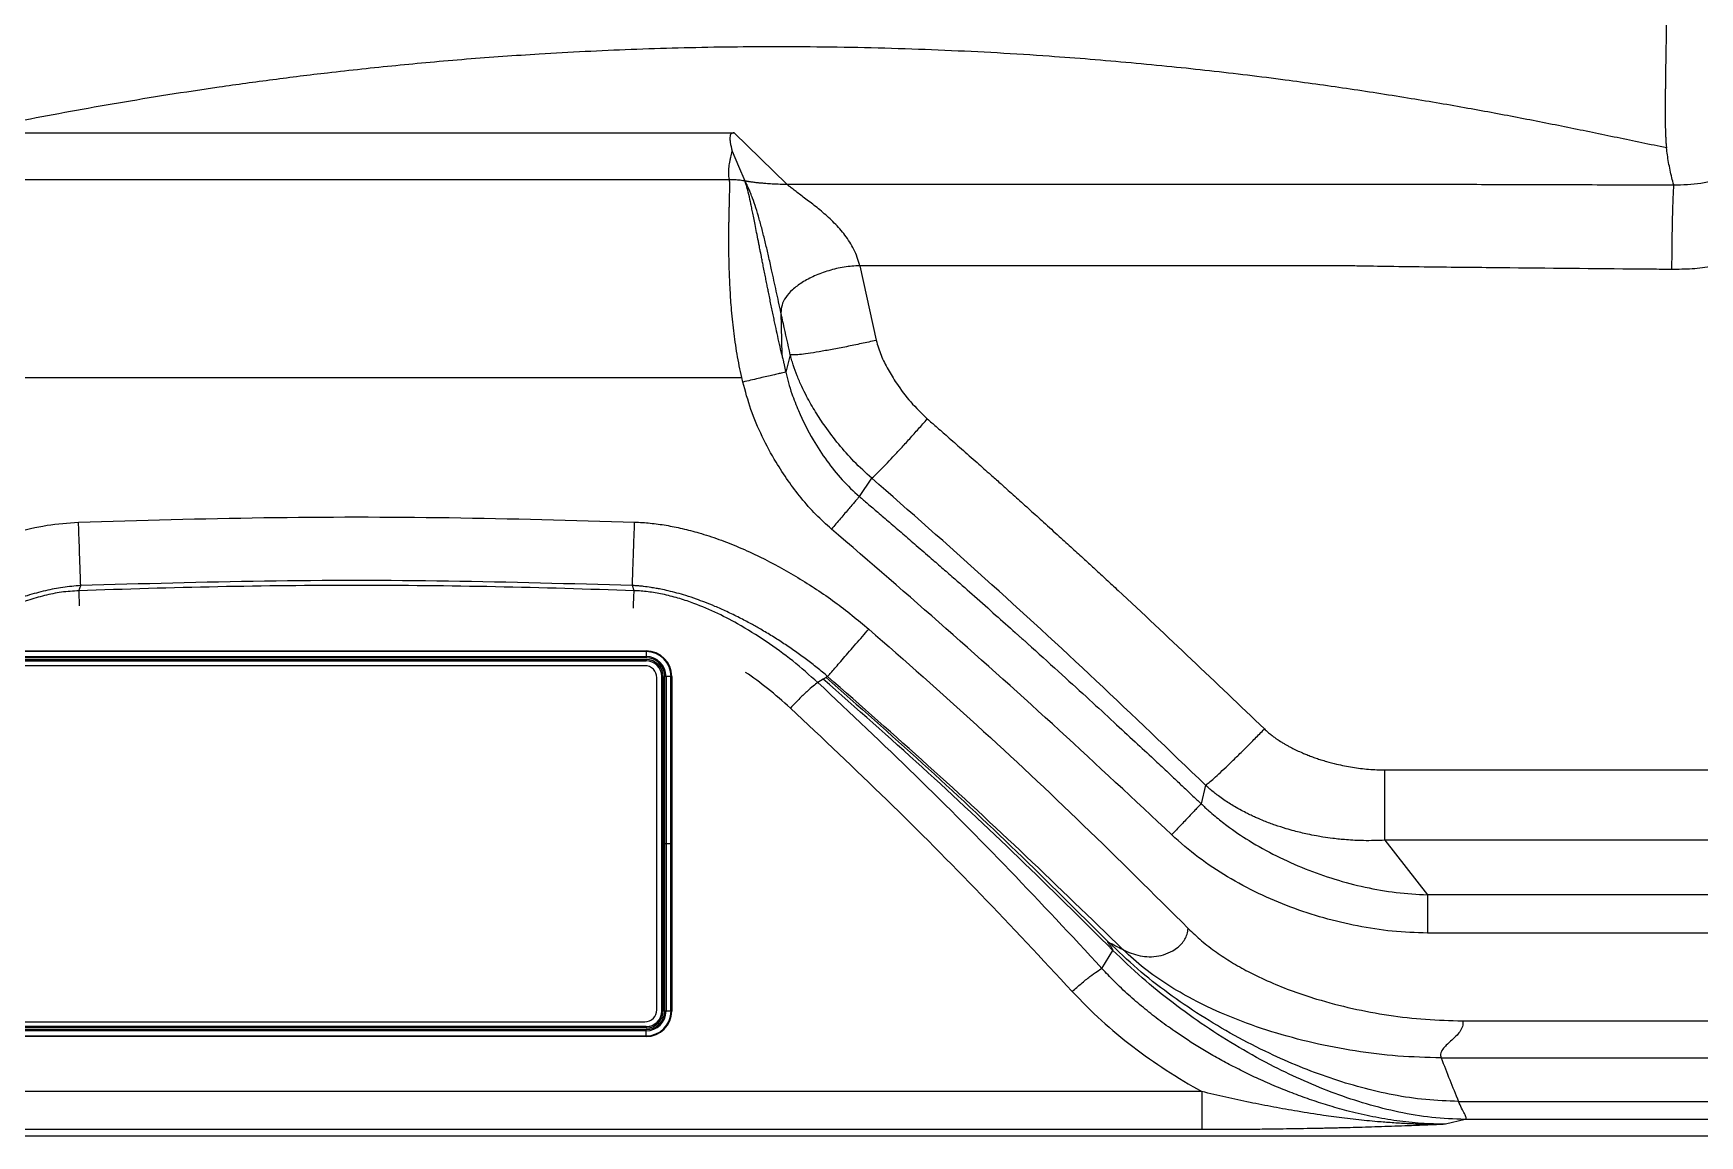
# Model space of a CAD drawing. Extents: x 943 to 1030, y 781 to 934.
# Drawn here: x 1001.1 to 1019.89, y 803.17 to 815.6 of the extents above; entities that cross this region are included whole.
import ezdxf

# ---------------------------------------------------------------- set-up
doc = ezdxf.new("R2010")
doc.units = 0
doc.header["$MEASUREMENT"] = 0
doc.layers.add('1', color=4, linetype='Continuous')

# ---------------------------------------------------------------- blocks, each defined once
blk = doc.blocks.new('1818201-33')
at = {"layer": '1', "color": 3, "linetype": 'Continuous', "lineweight": 25}
for p, q in [((-3.522, 2.176), (-3.522, 2.097)), ((-3.522, 2.176), (3.522, 2.176)), ((-3.522, 2.17), (3.522, 2.17)), ((3.522, 2.168), (-3.522, 2.168)), ((-3.522, 2.111), (3.522, 2.111)), ((3.522, 2.097), (-3.522, 2.097)), ((-3.522, 2.078), (3.522, 2.078)), ((-3.522, 2.078), (-3.522, 2.062)), ((3.522, 2.176), (3.522, 2.097)), ((3.522, 2.078), (3.522, 2.062)), ((-3.81, 1.887), (-3.732, 1.887)), ((-3.81, -1.887), (-3.81, 1.887)), ((-3.805, -1.887), (-3.805, 1.887)), ((-3.802, 1.887), (-3.802, -1.887)), ((-3.746, -1.887), (-3.746, 1.887)), ((-3.732, 1.887), (-3.732, -1.887)), ((-3.697, 1.887), (-3.713, 1.887)), ((-3.713, -1.888), (-3.713, 1.887)), ((-3.698, 1.887), (-3.698, -1.888)), ((-3.697, -1.888), (-3.697, 1.887)), ((3.522, 2.063), (-3.522, 2.063)), ((-3.522, 2.062), (3.522, 2.062)), ((3.507, 2.008), (-3.507, 2.008)), ((3.713, 1.887), (3.697, 1.887)), ((3.697, 1.887), (3.697, -1.888)), ((3.698, -1.888), (3.698, 1.887)), ((3.713, 1.887), (3.713, -1.888)), ((3.732, -1.887), (3.732, 1.887)), ((3.81, 1.887), (3.732, 1.887)), ((3.746, 1.887), (3.746, -1.887)), ((3.802, -1.887), (3.802, 1.887)), ((3.805, 1.887), (3.805, -1.887)), ((3.81, 1.887), (3.81, -1.887)), ((-3.643, 1.872), (-3.643, -1.872)), ((3.643, -1.872), (3.643, 1.872)), ((3.81, 0), (3.732, 0)), ((-3.81, -1.887), (-3.732, -1.887)), ((-3.697, -1.888), (-3.713, -1.888)), ((-3.522, -2.063), (-3.522, -2.078)), ((-3.522, -2.063), (3.522, -2.063)), ((3.522, -2.063), (-3.522, -2.063)), ((-3.507, -2.008), (3.507, -2.008)), ((3.522, -2.063), (3.522, -2.078)), ((3.713, -1.888), (3.697, -1.888)), ((3.81, -1.887), (3.732, -1.887)), ((3.522, -2.078), (-3.522, -2.078)), ((-3.522, -2.176), (-3.522, -2.097)), ((-3.522, -2.097), (3.522, -2.097)), ((3.522, -2.111), (-3.522, -2.111)), ((-3.522, -2.168), (3.522, -2.168)), ((3.522, -2.17), (-3.522, -2.17)), ((3.522, -2.176), (-3.522, -2.176)), ((3.522, -2.176), (3.522, -2.097))]:
    blk.add_line(p, q, dxfattribs=at)
for centre, radius, start, end in [((-3.522, 1.887), 0.288, 90, 180), ((-3.522, 1.887), 0.283, 90, 180), ((-3.522, 1.887), 0.281, 90, 180), ((-3.522, 1.887), 0.224, 90, 180), ((-3.522, 1.887), 0.21, 90, 180), ((-3.522, 1.887), 0.191, 90, 180), ((3.522, 1.887), 0.288, 0, 90), ((3.522, 1.887), 0.283, 0, 90), ((3.522, 1.887), 0.281, 0, 90), ((3.522, 1.887), 0.224, 0, 90), ((3.522, 1.887), 0.21, 0, 90), ((3.522, 1.887), 0.191, 0, 90), ((-3.522, 1.887), 0.176, 90, 180), ((-3.522, 1.887), 0.175, 90, 180), ((-3.507, 1.872), 0.136, 90, 180), ((3.507, 1.872), 0.136, 0, 90), ((3.522, 1.887), 0.176, 0, 90), ((3.522, 1.887), 0.175, 0, 90), ((-3.507, -1.872), 0.136, 180, 270), ((3.507, -1.872), 0.136, 270, 0), ((-3.522, -1.887), 0.288, 180, 270), ((-3.522, -1.887), 0.283, 180, 270), ((-3.522, -1.887), 0.281, 180, 270), ((-3.522, -1.887), 0.224, 180, 270), ((-3.522, -1.887), 0.21, 180, 270), ((-3.522, -1.888), 0.191, 180, 270), ((-3.522, -1.888), 0.176, 180, 270), ((-3.522, -1.888), 0.175, 180, 270), ((3.522, -1.887), 0.21, 270, 0), ((3.522, -1.887), 0.224, 270, 0), ((3.522, -1.887), 0.281, 270, 0), ((3.522, -1.887), 0.283, 270, 0), ((3.522, -1.887), 0.288, 270, 0), ((3.522, -1.888), 0.191, 270, 0), ((3.522, -1.888), 0.176, 270, 0), ((3.522, -1.888), 0.175, 270, 0)]:
    blk.add_arc(centre, radius, start, end, dxfattribs=at)
blk = doc.blocks.new('AIRA')
at = {"layer": '1', "color": 3, "linetype": 'Continuous', "lineweight": 25}
for p, q in [((66.378, 12.282), (66.264, 12.282)), ((57.372, 11.31), (65.827, 11.31)), ((65.827, 11.31), (66.421, 10.733)), ((57.492, 10.785), (65.773, 10.785)), ((67.242, 9.812), (67.427, 8.971)), ((66.355, 9.281), (66.364, 8.811)), ((66.46, 8.809), (66.409, 8.613)), ((57.231, 8.552), (65.913, 8.552)), ((65.925, 8.5), (65.913, 8.552)), ((67.238, 7.209), (67.378, 7.416)), ((64.7, 6.147), (64.68, 6.205)), ((66.832, 5.149), (66.771, 5.111)), ((66.863, 5.168), (66.832, 5.149)), ((66.881, 5.179), (66.863, 5.168)), ((71.141, 3.953), (71.09, 3.744)), ((73.162, 3.332), (73.642, 2.716)), ((82.071, 2.716), (73.642, 2.716)), ((82.071, 2.286), (73.642, 2.286)), ((69.973, 1.887), (70.096, 2.09)), ((74.037, 1.296), (82.306, 1.296)), ((73.796, 0.878), (82.815, 0.878)), ((71.098, 0.497), (52.387, 0.498)), ((73.991, 0.387), (83.448, 0.387)), ((71.098, 0.068), (52.387, 0.069)), ((74.065, 0.184), (73.846, 0.129)), ((83.725, 0.184), (74.065, 0.184))]:
    blk.add_line(p, q, dxfattribs=at)
at = {"layer": '1', "color": 4, "linetype": 'Continuous', "lineweight": 25}
blk.add_line((3, 0), (84.142, 0), dxfattribs=at)
at = {"layer": '1', "color": 3, "linetype": 'Continuous', "lineweight": 25, "flags": 128}
for points in [[(65.803, 11.104), (65.875, 10.937), (65.948, 10.771)], [(58.442, 6.147), (58.452, 6.176), (58.462, 6.205)], [(73.162, 4.126), (77.201, 4.126), (79.463, 4.126), (80.458, 4.126), (80.896, 4.126), (81.089, 4.126), (81.173, 4.126), (81.24, 4.126)]]:
    blk.add_lwpolyline(points, dxfattribs=at)
at = {"layer": '1', "color": 3, "linetype": 'Continuous', "lineweight": 25}
for points, knots in [([(76.041, 16.813), (76.047, 16.779), (76.057, 16.714), (76.072, 16.622), (76.086, 16.535), (76.1, 16.446), (76.113, 16.355), (76.126, 16.265), (76.142, 16.149), (76.16, 16.009), (76.18, 15.846), (76.203, 15.642), (76.228, 15.396), (76.253, 15.113), (76.274, 14.835), (76.292, 14.562), (76.306, 14.294), (76.314, 14.085), (76.32, 13.934), (76.323, 13.834), (76.326, 13.734), (76.328, 13.633), (76.33, 13.533), (76.332, 13.423), (76.334, 13.304), (76.335, 13.174), (76.336, 13.042), (76.336, 12.908), (76.335, 12.777), (76.335, 12.677), (76.334, 12.607), (76.334, 12.561), (76.333, 12.514), (76.333, 12.467), (76.332, 12.425), (76.332, 12.393), (76.332, 12.368), (76.331, 12.343), (76.331, 12.314), (76.33, 12.28), (76.33, 12.241), (76.329, 12.197), (76.328, 12.147), (76.327, 12.091), (76.326, 12.031), (76.326, 11.97), (76.325, 11.916), (76.324, 11.868), (76.323, 11.821), (76.323, 11.777), (76.322, 11.734), (76.322, 11.695), (76.321, 11.659), (76.321, 11.625), (76.321, 11.592), (76.321, 11.557), (76.321, 11.52), (76.322, 11.479), (76.322, 11.441), (76.322, 11.404), (76.323, 11.37), (76.324, 11.338), (76.325, 11.309), (76.326, 11.283), (76.327, 11.259), (76.329, 11.226), (76.33, 11.201), (76.332, 11.182), (76.333, 11.175), (76.333, 11.169), (76.334, 11.159), (76.335, 11.151), (76.336, 11.144), (76.336, 11.143), (76.336, 11.142), (76.336, 11.142), (76.336, 11.142), (76.336, 11.142)], [0, 0, 0, 0, 0.014184, 0.026171, 0.037581, 0.050101, 0.062718, 0.075031, 0.087461, 0.110555, 0.133582, 0.156152, 0.197042, 0.23867, 0.27921, 0.320007, 0.361748, 0.402164, 0.417973, 0.433982, 0.450193, 0.466603, 0.483214, 0.500023, 0.521549, 0.543905, 0.567091, 0.591108, 0.615955, 0.638717, 0.647132, 0.655832, 0.664817, 0.674087, 0.683643, 0.689265, 0.693613, 0.698304, 0.704119, 0.711057, 0.719119, 0.728305, 0.738616, 0.750053, 0.764373, 0.77759, 0.789704, 0.800714, 0.810619, 0.822224, 0.832042, 0.841454, 0.850459, 0.859057, 0.867249, 0.875034, 0.886252, 0.89715, 0.907728, 0.917985, 0.927922, 0.937539, 0.945811, 0.953777, 0.961437, 0.96879, 0.984417, 0.986364, 0.988477, 0.990755, 0.993198, 0.998218, 0.999514, 0.999858, 0.999954, 0.999984, 1, 1, 1, 1]), ([(66.264, 12.282), (66.086, 12.281), (65.729, 12.279), (65.195, 12.268), (64.666, 12.251), (64.143, 12.228), (63.662, 12.201), (63.216, 12.172), (62.806, 12.141), (62.404, 12.106), (62.011, 12.069), (61.625, 12.029), (61.16, 11.977), (60.62, 11.91), (60.02, 11.827), (59.44, 11.739), (58.882, 11.647), (58.346, 11.552), (57.824, 11.454), (57.49, 11.386), (57.321, 11.351)], [0, 0, 0, 0, 0.049668, 0.099618, 0.14987, 0.199486, 0.24998, 0.290856, 0.332494, 0.374983, 0.415692, 0.45734, 0.499989, 0.570325, 0.642374, 0.713476, 0.784915, 0.856656, 0.927411, 1, 1, 1, 1]), ([(76.336, 11.142), (76.151, 11.18), (75.779, 11.257), (75.225, 11.372), (74.656, 11.485), (74.157, 11.577), (73.742, 11.65), (73.413, 11.704), (73.076, 11.758), (72.732, 11.81), (72.387, 11.859), (72.016, 11.91), (71.618, 11.96), (71.191, 12.01), (70.754, 12.057), (70.306, 12.1), (69.845, 12.14), (69.343, 12.178), (68.798, 12.213), (68.204, 12.242), (67.602, 12.264), (66.992, 12.278), (66.582, 12.281), (66.378, 12.282)], [0, 0, 0, 0, 0.070005, 0.140123, 0.210327, 0.280591, 0.317289, 0.353499, 0.391326, 0.42834, 0.464566, 0.50003, 0.542823, 0.584471, 0.625035, 0.667687, 0.709321, 0.750035, 0.800831, 0.850516, 0.900276, 0.950317, 1, 1, 1, 1]), ([(65.827, 11.31), (65.826, 11.31), (65.824, 11.31), (65.821, 11.31), (65.814, 11.309), (65.806, 11.308), (65.797, 11.304), (65.788, 11.296), (65.781, 11.281), (65.778, 11.251), (65.784, 11.19), (65.795, 11.138), (65.803, 11.104)], [0, 0, 0, 0, 0.001551, 0.003115, 0.006513, 0.015575, 0.031176, 0.06242, 0.124926, 0.24993, 0.499951, 1, 1, 1, 1]), ([(65.773, 10.785), (65.771, 10.797), (65.767, 10.82), (65.765, 10.856), (65.766, 10.891), (65.77, 10.927), (65.775, 10.962), (65.782, 10.999), (65.789, 11.035), (65.797, 11.07), (65.801, 11.092), (65.803, 11.104)], [0, 0, 0, 0, 0.10806, 0.222513, 0.33001, 0.443626, 0.557016, 0.665413, 0.789561, 0.891751, 1, 1, 1, 1]), ([(76.418, 10.723), (76.41, 10.751), (76.396, 10.806), (76.377, 10.891), (76.36, 10.977), (76.346, 11.061), (76.339, 11.116), (76.336, 11.142)], [0, 0, 0, 0, 0.196493, 0.397662, 0.608473, 0.812707, 1, 1, 1, 1]), ([(76.418, 10.723), (76.52, 10.727), (76.725, 10.734), (77.024, 10.808), (77.31, 10.925), (77.48, 11.041), (77.565, 11.099)], [0, 0, 0, 0, 0.249509, 0.499666, 0.748796, 1, 1, 1, 1]), ([(65.913, 8.552), (65.904, 8.596), (65.884, 8.684), (65.86, 8.817), (65.839, 8.949), (65.822, 9.081), (65.807, 9.212), (65.796, 9.336), (65.787, 9.456), (65.781, 9.569), (65.775, 9.686), (65.771, 9.804), (65.768, 9.924), (65.767, 10.056), (65.767, 10.152), (65.768, 10.215), (65.768, 10.236), (65.768, 10.257), (65.768, 10.278), (65.769, 10.299), (65.769, 10.322), (65.769, 10.346), (65.77, 10.375), (65.771, 10.409), (65.772, 10.45), (65.773, 10.496), (65.774, 10.552), (65.776, 10.609), (65.777, 10.66), (65.778, 10.703), (65.778, 10.739), (65.776, 10.768), (65.774, 10.78), (65.773, 10.785)], [0, 0, 0, 0, 0.040927, 0.082581, 0.124996, 0.165067, 0.206727, 0.249994, 0.286414, 0.324923, 0.36553, 0.408241, 0.45306, 0.499993, 0.56581, 0.575218, 0.584807, 0.594579, 0.604533, 0.614668, 0.624986, 0.637891, 0.651506, 0.669525, 0.691946, 0.718771, 0.749999, 0.797917, 0.839584, 0.874999, 0.919919, 0.961585, 1, 1, 1, 1]), ([(65.773, 10.785), (65.781, 10.785), (65.795, 10.785), (65.823, 10.785), (65.862, 10.783), (65.911, 10.778), (65.933, 10.774), (65.948, 10.771)], [0, 0, 0, 0, 0.062513, 0.125023, 0.249656, 0.499216, 1, 1, 1, 1]), ([(66.364, 8.811), (66.355, 8.851), (66.337, 8.929), (66.312, 9.047), (66.29, 9.146), (66.273, 9.228), (66.259, 9.294), (66.245, 9.362), (66.231, 9.43), (66.218, 9.494), (66.206, 9.554), (66.194, 9.611), (66.182, 9.674), (66.168, 9.74), (66.156, 9.804), (66.144, 9.864), (66.135, 9.912), (66.126, 9.957), (66.118, 9.995), (66.112, 10.03), (66.107, 10.052), (66.104, 10.067), (66.103, 10.075), (66.101, 10.082), (66.094, 10.12), (66.081, 10.186), (66.063, 10.275), (66.048, 10.352), (66.034, 10.421), (66.022, 10.48), (66.006, 10.557), (65.986, 10.643), (65.964, 10.726), (65.953, 10.756), (65.948, 10.771)], [0, 0, 0, 0, 0.041486, 0.082916, 0.124994, 0.148246, 0.172379, 0.197388, 0.223266, 0.250007, 0.27035, 0.293046, 0.318079, 0.345426, 0.375062, 0.398665, 0.422195, 0.437563, 0.458486, 0.474139, 0.485892, 0.490602, 0.494535, 0.497694, 0.500078, 0.549142, 0.595159, 0.638196, 0.678321, 0.715604, 0.750106, 0.835129, 0.91595, 1, 1, 1, 1]), ([(66.355, 9.281), (66.337, 9.363), (66.302, 9.526), (66.255, 9.74), (66.215, 9.92), (66.181, 10.066), (66.146, 10.206), (66.11, 10.341), (66.072, 10.466), (66.044, 10.55), (66.024, 10.602), (66.014, 10.629), (66.003, 10.654), (65.993, 10.678), (65.981, 10.704), (65.97, 10.727), (65.96, 10.747), (65.952, 10.761), (65.949, 10.767), (65.948, 10.771)], [0, 0, 0, 0, 0.126464, 0.253952, 0.339691, 0.4191, 0.499961, 0.58334, 0.666649, 0.747417, 0.771169, 0.794923, 0.818687, 0.842467, 0.870042, 0.910289, 0.934426, 0.969865, 1, 1, 1, 1]), ([(65.948, 10.771), (65.951, 10.77), (65.957, 10.769), (65.968, 10.767), (65.978, 10.765), (65.989, 10.764), (66.001, 10.762), (66.014, 10.76), (66.029, 10.758), (66.048, 10.756), (66.069, 10.753), (66.089, 10.751), (66.108, 10.749), (66.132, 10.747), (66.163, 10.744), (66.2, 10.741), (66.249, 10.738), (66.319, 10.734), (66.387, 10.733), (66.421, 10.733)], [0, 0, 0, 0, 0.040006, 0.081705, 0.124834, 0.16913, 0.214336, 0.260194, 0.307133, 0.371971, 0.441825, 0.494995, 0.535377, 0.584199, 0.663618, 0.728635, 0.78115, 0.889809, 1, 1, 1, 1]), ([(67.242, 9.812), (67.234, 9.844), (67.218, 9.908), (67.165, 10.026), (67.079, 10.16), (66.957, 10.297), (66.827, 10.416), (66.696, 10.52), (66.575, 10.611), (66.492, 10.674), (66.442, 10.713), (66.428, 10.726), (66.421, 10.733)], [0, 0, 0, 0, 0.062617, 0.125072, 0.249836, 0.37486, 0.500016, 0.625173, 0.750134, 0.874957, 0.937557, 1, 1, 1, 1]), ([(66.421, 10.733), (67.045, 10.733), (68.292, 10.732), (70.157, 10.732), (71.69, 10.732), (72.895, 10.732), (73.763, 10.732), (74.632, 10.729), (75.512, 10.727), (76.111, 10.724), (76.418, 10.723)], [0, 0, 0, 0, 0.187494, 0.373996, 0.559741, 0.647439, 0.73562, 0.820333, 0.907995, 1, 1, 1, 1]), ([(76.418, 10.723), (76.416, 10.711), (76.414, 10.687), (76.41, 10.616), (76.406, 10.52), (76.402, 10.397), (76.399, 10.253), (76.397, 10.096), (76.395, 9.934), (76.394, 9.824), (76.394, 9.77)], [0, 0, 0, 0, 0.118605, 0.242526, 0.370264, 0.499999, 0.629734, 0.757472, 0.881394, 1, 1, 1, 1]), ([(78.124, 10.338), (78.1, 10.32), (78.038, 10.274), (77.942, 10.21), (77.835, 10.145), (77.727, 10.086), (77.615, 10.031), (77.503, 9.982), (77.401, 9.942), (77.305, 9.909), (77.203, 9.877), (77.104, 9.851), (77.011, 9.83), (76.941, 9.817), (76.893, 9.809), (76.868, 9.805), (76.86, 9.803), (76.781, 9.791), (76.626, 9.773), (76.471, 9.771), (76.394, 9.77)], [0, 0, 0, 0, 0.0475447, 0.1250046, 0.1871281, 0.2500105, 0.3230214, 0.3889776, 0.4479664, 0.5000072, 0.5540334, 0.6212983, 0.6656103, 0.7082479, 0.7363488, 0.7449767, 0.7479377, 0.7499973, 0.8749569, 1, 1, 1, 1]), ([(67.242, 9.812), (67.184, 9.809), (67.063, 9.802), (66.889, 9.758), (66.728, 9.698), (66.589, 9.624), (66.48, 9.543), (66.404, 9.457), (66.361, 9.371), (66.357, 9.31), (66.355, 9.281)], [0, 0, 0, 0, 0.115545, 0.237034, 0.36396, 0.494505, 0.62626, 0.756532, 0.882165, 1, 1, 1, 1]), ([(72.749, 9.811), (72.733, 9.811), (72.699, 9.812), (72.648, 9.811), (72.601, 9.811), (72.557, 9.811), (72.511, 9.811), (72.457, 9.811), (72.405, 9.811), (72.355, 9.811), (72.307, 9.811), (72.243, 9.811), (72.163, 9.811), (72.096, 9.811), (72.05, 9.811), (72.026, 9.811), (71.989, 9.811), (71.944, 9.811), (71.893, 9.811), (71.838, 9.811), (71.774, 9.811), (71.703, 9.811), (71.624, 9.811), (71.537, 9.811), (71.447, 9.811), (71.274, 9.811), (70.681, 9.811), (69.31, 9.812), (68.05, 9.812), (67.242, 9.812)], [0, 0, 0, 0, 0.008979, 0.018358, 0.027536, 0.034711, 0.042435, 0.052557, 0.064205, 0.070937, 0.079637, 0.090307, 0.105576, 0.123637, 0.126459, 0.130515, 0.137149, 0.14636, 0.15496, 0.16501, 0.17651, 0.189459, 0.203859, 0.219708, 0.237007, 0.252887, 0.3136, 0.56, 1, 1, 1, 1]), ([(76.394, 9.77), (76.385, 9.77), (76.3, 9.771), (75.693, 9.777), (75.093, 9.782), (74.568, 9.787), (74.557, 9.787), (74.517, 9.788), (74.217, 9.791), (73.772, 9.795), (73.244, 9.802), (72.95, 9.807), (72.801, 9.81), (72.763, 9.811), (72.753, 9.811), (72.75, 9.811), (72.749, 9.811), (72.749, 9.811), (72.749, 9.811)], [0, 0, 0, 0, 0.007201, 0.070031, 0.5, 0.500327, 0.502695, 0.509086, 0.532955, 0.750008, 0.875003, 0.967912, 0.99154, 0.997662, 0.999306, 0.999772, 0.999916, 1, 1, 1, 1]), ([(66.46, 8.809), (66.434, 8.925), (66.401, 9.072), (66.367, 9.226), (66.358, 9.266), (66.356, 9.277), (66.355, 9.28), (66.355, 9.281), (66.355, 9.281)], [0, 0, 0, 0, 0.740492, 0.930437, 0.98029, 0.993889, 0.997878, 1, 1, 1, 1]), ([(67.427, 8.97), (67.372, 8.958), (67.259, 8.933), (67.091, 8.898), (66.929, 8.867), (66.782, 8.841), (66.656, 8.821), (66.559, 8.809), (66.491, 8.805), (66.47, 8.807), (66.46, 8.809)], [0, 0, 0, 0, 0.117925, 0.241711, 0.369739, 0.499997, 0.630256, 0.758285, 0.882073, 1, 1, 1, 1]), ([(67.427, 8.971), (67.444, 8.914), (67.478, 8.8), (67.56, 8.641), (67.669, 8.463), (67.811, 8.271), (67.94, 8.147), (68.004, 8.085)], [0, 0, 0, 0, 0.166403, 0.332745, 0.499779, 0.750092, 1, 1, 1, 1]), ([(66.364, 8.811), (66.364, 8.81), (66.368, 8.793), (66.374, 8.766), (66.381, 8.734), (66.39, 8.693), (66.399, 8.656), (66.406, 8.623), (66.408, 8.615), (66.408, 8.613), (66.409, 8.613), (66.409, 8.613), (66.409, 8.613), (66.409, 8.613), (66.409, 8.613), (66.409, 8.613), (66.409, 8.613), (66.409, 8.613), (66.409, 8.613)], [0, 0, 0, 0, 0.0257202, 0.2495085, 0.4110043, 0.500505, 0.8749817, 0.9688226, 0.9922358, 0.9980669, 0.9995149, 0.9998733, 0.9999626, 0.9999861, 0.9999901, 0.9999936, 0.9999969, 1, 1, 1, 1]), ([(67.378, 7.416), (67.31, 7.478), (67.178, 7.598), (67.004, 7.796), (66.861, 7.983), (66.741, 8.165), (66.655, 8.316), (66.587, 8.453), (66.536, 8.57), (66.499, 8.672), (66.477, 8.744), (66.468, 8.779), (66.463, 8.796), (66.461, 8.804), (66.461, 8.807), (66.46, 8.809)], [0, 0, 0, 0, 0.162847, 0.315621, 0.465871, 0.580733, 0.701597, 0.773654, 0.851689, 0.928761, 0.967111, 0.985195, 0.993428, 0.997108, 1, 1, 1, 1]), ([(66.409, 8.612), (66.404, 8.611), (66.393, 8.609), (66.359, 8.601), (66.311, 8.59), (66.25, 8.576), (66.178, 8.559), (66.099, 8.541), (66.013, 8.521), (65.955, 8.507), (65.925, 8.5)], [0, 0, 0, 0, 0.125009, 0.250016, 0.37502, 0.500018, 0.625012, 0.750005, 0.874997, 1, 1, 1, 1]), ([(66.924, 6.842), (66.865, 6.896), (66.743, 7.006), (66.581, 7.19), (66.432, 7.387), (66.283, 7.617), (66.139, 7.884), (66.01, 8.186), (65.953, 8.396), (65.925, 8.5)], [0, 0, 0, 0, 0.12227, 0.249916, 0.373761, 0.500007, 0.667396, 0.835532, 1, 1, 1, 1]), ([(66.409, 8.613), (66.419, 8.572), (66.438, 8.49), (66.485, 8.344), (66.569, 8.125), (66.698, 7.87), (66.868, 7.611), (67.039, 7.394), (67.172, 7.27), (67.238, 7.209)], [0, 0, 0, 0, 0.076202, 0.153491, 0.277189, 0.5012, 0.671027, 0.83821, 1, 1, 1, 1]), ([(67.378, 7.416), (67.39, 7.426), (67.413, 7.446), (67.467, 7.499), (67.534, 7.568), (67.615, 7.653), (67.706, 7.752), (67.804, 7.859), (67.904, 7.971), (67.971, 8.047), (68.004, 8.085)], [0, 0, 0, 0, 0.1195629, 0.2436676, 0.3709961, 0.5, 0.6290039, 0.7563324, 0.8804371, 1, 1, 1, 1]), ([(68.004, 8.085), (68.037, 8.056), (68.113, 7.99), (68.241, 7.878), (68.395, 7.742), (68.557, 7.598), (68.703, 7.469), (68.82, 7.365), (68.91, 7.284), (68.99, 7.212), (69.072, 7.139), (69.18, 7.042), (69.322, 6.913), (69.482, 6.768), (69.636, 6.628), (69.77, 6.505), (69.897, 6.388), (70.023, 6.272), (70.666, 5.677), (71.257, 5.111), (71.804, 4.588)], [0, 0, 0, 0, 0.025389, 0.058387, 0.098994, 0.144481, 0.184463, 0.211811, 0.235582, 0.254803, 0.274214, 0.299231, 0.339276, 0.38565, 0.424837, 0.460114, 0.491482, 0.524808, 0.560016, 1, 1, 1, 1]), ([(71.141, 3.953), (70.731, 4.347), (69.912, 5.135), (68.659, 6.291), (67.805, 7.041), (67.378, 7.416)], [0, 0, 0, 0, 0.333415, 0.666772, 1, 1, 1, 1]), ([(67.238, 7.209), (67.233, 7.203), (67.222, 7.191), (67.197, 7.161), (67.163, 7.122), (67.123, 7.075), (67.077, 7.021), (67.027, 6.962), (66.976, 6.902), (66.941, 6.862), (66.924, 6.842)], [0, 0, 0, 0, 0.119117, 0.243137, 0.370656, 0.5, 0.629344, 0.756863, 0.880883, 1, 1, 1, 1]), ([(67.238, 7.209), (67.269, 7.183), (67.339, 7.123), (67.452, 7.026), (67.584, 6.913), (67.729, 6.789), (67.886, 6.653), (68.037, 6.521), (68.182, 6.395), (68.345, 6.253), (68.542, 6.079), (68.769, 5.877), (68.932, 5.732), (69.026, 5.648), (69.056, 5.621), (69.087, 5.593), (69.117, 5.566), (69.148, 5.538), (69.284, 5.416), (69.512, 5.209), (69.822, 4.927), (70.097, 4.674), (70.338, 4.451), (70.536, 4.267), (70.695, 4.118), (70.818, 4.001), (70.913, 3.912), (70.983, 3.846), (71.03, 3.801), (71.065, 3.769), (71.083, 3.751), (71.09, 3.744)], [0, 0, 0, 0, 0.024054, 0.052836, 0.086352, 0.124616, 0.163503, 0.206557, 0.240677, 0.274608, 0.331674, 0.392962, 0.450385, 0.458147, 0.465965, 0.473839, 0.481768, 0.489754, 0.497796, 0.587377, 0.66821, 0.740297, 0.803638, 0.858233, 0.897048, 0.929788, 0.956453, 0.972466, 0.985061, 0.994239, 1, 1, 1, 1]), ([(58.436, 6.921), (59.133, 6.941), (60.526, 6.981), (62.616, 6.981), (64.009, 6.941), (64.705, 6.921)], [0, 0, 0, 0, 0.3333644, 0.6666346, 1, 1, 1, 1]), ([(55.796, 5.714), (55.871, 5.777), (56.021, 5.904), (56.261, 6.079), (56.51, 6.245), (56.765, 6.396), (56.996, 6.517), (57.199, 6.612), (57.372, 6.684), (57.543, 6.747), (57.777, 6.821), (58.073, 6.893), (58.318, 6.912), (58.436, 6.921)], [0, 0, 0, 0, 0.09895, 0.199572, 0.301768, 0.402467, 0.501195, 0.566484, 0.62984, 0.691369, 0.751192, 0.879412, 1, 1, 1, 1]), ([(58.462, 6.205), (58.461, 6.218), (58.46, 6.245), (58.458, 6.307), (58.456, 6.383), (58.452, 6.474), (58.449, 6.575), (58.445, 6.686), (58.441, 6.802), (58.438, 6.881), (58.436, 6.921)], [0, 0, 0, 0, 0.125, 0.25, 0.375, 0.5, 0.625, 0.75, 0.875, 1, 1, 1, 1]), ([(64.68, 6.205), (64.68, 6.217), (64.681, 6.243), (64.683, 6.304), (64.686, 6.381), (64.689, 6.474), (64.693, 6.578), (64.697, 6.691), (64.701, 6.806), (64.704, 6.883), (64.705, 6.921)], [0, 0, 0, 0, 0.1194263, 0.2435016, 0.3708827, 0.4999844, 0.6290883, 0.7564756, 0.8805608, 1, 1, 1, 1]), ([(64.705, 6.921), (64.764, 6.918), (64.883, 6.911), (65.062, 6.886), (65.245, 6.849), (65.444, 6.797), (65.658, 6.727), (65.887, 6.636), (66.188, 6.499), (66.552, 6.298), (66.964, 6.028), (67.219, 5.818), (67.345, 5.714)], [0, 0, 0, 0, 0.0595822, 0.1208327, 0.1840027, 0.2493215, 0.3294774, 0.412767, 0.4994599, 0.6648499, 0.8343326, 1, 1, 1, 1]), ([(70.759, 3.393), (70.338, 3.788), (69.499, 4.574), (68.221, 5.723), (67.356, 6.47), (66.924, 6.842)], [0, 0, 0, 0, 0.335256, 0.668557, 1, 1, 1, 1]), ([(58.462, 6.204), (58.394, 6.199), (58.261, 6.189), (58.06, 6.148), (57.898, 6.104), (57.784, 6.067), (57.714, 6.042), (57.642, 6.015), (57.55, 5.979), (57.441, 5.931), (57.331, 5.88), (57.205, 5.817), (57.049, 5.733), (56.856, 5.618), (56.649, 5.481), (56.45, 5.336), (56.324, 5.231), (56.261, 5.179)], [0, 0, 0, 0, 0.08227, 0.162558, 0.249667, 0.285671, 0.308365, 0.33957, 0.379561, 0.428532, 0.484413, 0.527017, 0.599863, 0.700052, 0.800523, 0.9006, 1, 1, 1, 1]), ([(64.7, 6.147), (64.179, 6.163), (63.136, 6.197), (61.571, 6.21), (60.006, 6.197), (58.963, 6.163), (58.442, 6.147)], [0, 0, 0, 0, 0.25, 0.5, 0.75, 1, 1, 1, 1]), ([(64.68, 6.205), (63.989, 6.224), (62.607, 6.264), (60.534, 6.264), (59.153, 6.224), (58.462, 6.205)], [0, 0, 0, 0, 0.333362, 0.666635, 1, 1, 1, 1]), ([(66.881, 5.179), (66.842, 5.212), (66.763, 5.278), (66.642, 5.372), (66.517, 5.463), (66.389, 5.55), (66.259, 5.633), (66.135, 5.707), (66.012, 5.777), (65.884, 5.844), (65.748, 5.91), (65.617, 5.968), (65.503, 6.014), (65.393, 6.055), (65.289, 6.09), (65.183, 6.121), (65.089, 6.145), (65.011, 6.162), (64.946, 6.174), (64.882, 6.185), (64.816, 6.194), (64.757, 6.2), (64.717, 6.203), (64.694, 6.204), (64.683, 6.205), (64.681, 6.205), (64.68, 6.205), (64.68, 6.205), (64.68, 6.205), (64.68, 6.205), (64.68, 6.205), (64.68, 6.205)], [0, 0, 0, 0, 0.061949, 0.124331, 0.186986, 0.249748, 0.312457, 0.375023, 0.424867, 0.485224, 0.550009, 0.609216, 0.659118, 0.70001, 0.751224, 0.793012, 0.833929, 0.869386, 0.889886, 0.914256, 0.948148, 0.9709, 0.987052, 0.99673, 0.999105, 0.999731, 0.999924, 0.999978, 0.999993, 0.999997, 1, 1, 1, 1]), ([(58.442, 6.146), (58.376, 6.142), (58.245, 6.134), (58.051, 6.094), (57.88, 6.044), (57.725, 5.988), (57.591, 5.933), (57.456, 5.869), (57.299, 5.788), (57.119, 5.683), (56.917, 5.551), (56.719, 5.407), (56.535, 5.259), (56.423, 5.158), (56.371, 5.111)], [0, 0, 0, 0, 0.0839134, 0.1660902, 0.2499522, 0.3104871, 0.3747218, 0.4344695, 0.4998156, 0.599095, 0.6998322, 0.807286, 0.9110143, 1, 1, 1, 1]), ([(58.449, 5.976), (58.449, 5.982), (58.447, 6.024), (58.444, 6.094), (58.443, 6.129), (58.442, 6.147)], [0.4600574, 0.4600574, 0.4600574, 0.4600574, 0.5, 0.7499993, 1, 1, 1, 1]), ([(64.691, 5.951), (64.692, 5.966), (64.694, 6.017), (64.697, 6.094), (64.699, 6.129), (64.7, 6.147)], [0.4071657, 0.4071657, 0.4071657, 0.4071657, 0.5, 0.7499993, 1, 1, 1, 1]), ([(66.771, 5.111), (66.677, 5.193), (66.491, 5.359), (66.188, 5.579), (65.894, 5.762), (65.61, 5.909), (65.376, 6.006), (65.171, 6.072), (65.003, 6.113), (64.865, 6.135), (64.776, 6.143), (64.73, 6.146), (64.71, 6.146), (64.7, 6.147)], [0, 0, 0, 0, 0.15871, 0.317391, 0.477037, 0.598609, 0.724112, 0.79729, 0.872923, 0.942382, 0.974257, 0.987047, 1, 1, 1, 1]), ([(66.881, 5.179), (66.89, 5.189), (66.908, 5.21), (66.948, 5.257), (66.999, 5.315), (67.059, 5.384), (67.126, 5.462), (67.198, 5.545), (67.272, 5.629), (67.321, 5.686), (67.345, 5.714)], [0, 0, 0, 0, 0.119739, 0.243877, 0.37113, 0.5, 0.62887, 0.756123, 0.880261, 1, 1, 1, 1]), ([(67.345, 5.714), (67.753, 5.355), (68.572, 4.632), (69.772, 3.506), (70.553, 2.728), (70.945, 2.337)], [0, 0, 0, 0, 0.330385, 0.663647, 1, 1, 1, 1]), ([(66.461, 4.823), (66.376, 4.898), (66.215, 5.041), (66.041, 5.168), (65.955, 5.226)], [0, 0, 0, 0, 0.1661515, 0.3183152, 0.3183152, 0.3183152, 0.3183152]), ([(66.771, 5.111), (66.754, 5.099), (66.722, 5.077), (66.647, 5.01), (66.558, 4.924), (66.493, 4.857), (66.461, 4.823)], [0, 0, 0, 0, 0.2500007, 0.5, 0.7499993, 1, 1, 1, 1]), ([(66.771, 5.111), (67.138, 4.764), (67.873, 4.071), (68.941, 2.996), (69.629, 2.257), (69.973, 1.887)], [0, 0, 0, 0, 0.3333343, 0.6666667, 1, 1, 1, 1]), ([(70.096, 2.09), (69.744, 2.44), (69.038, 3.141), (67.951, 4.162), (67.205, 4.82), (66.832, 5.149)], [0, 0, 0, 0, 0.333334, 0.666668, 1, 1, 1, 1]), ([(66.863, 5.168), (67.227, 4.847), (67.955, 4.205), (69.016, 3.209), (69.704, 2.525), (70.047, 2.183)], [0, 0, 0, 0, 0.333332, 0.666666, 1, 1, 1, 1]), ([(70.207, 2.1), (69.846, 2.452), (69.124, 3.154), (68.015, 4.181), (67.259, 4.846), (66.881, 5.179)], [0, 0, 0, 0, 0.33345, 0.66673, 1, 1, 1, 1]), ([(66.461, 4.823), (66.825, 4.48), (67.554, 3.792), (68.614, 2.726), (69.296, 1.993), (69.637, 1.626)], [0, 0, 0, 0, 0.3333759, 0.6666271, 1, 1, 1, 1]), ([(71.141, 3.953), (71.153, 3.962), (71.178, 3.981), (71.235, 4.03), (71.306, 4.096), (71.392, 4.177), (71.488, 4.27), (71.592, 4.372), (71.698, 4.479), (71.769, 4.552), (71.804, 4.587)], [0, 0, 0, 0, 0.119555, 0.243658, 0.370991, 0.500001, 0.629011, 0.756343, 0.880446, 1, 1, 1, 1]), ([(71.804, 4.588), (71.81, 4.582), (71.829, 4.564), (71.861, 4.536), (71.897, 4.507), (71.93, 4.483), (71.958, 4.464), (71.987, 4.446), (72.017, 4.427), (72.049, 4.408), (72.078, 4.392), (72.098, 4.381), (72.128, 4.366), (72.171, 4.345), (72.227, 4.319), (72.282, 4.297), (72.334, 4.277), (72.387, 4.257), (72.444, 4.239), (72.52, 4.216), (72.609, 4.193), (72.706, 4.172), (72.797, 4.155), (72.887, 4.142), (72.979, 4.133), (73.07, 4.127), (73.131, 4.126), (73.162, 4.126)], [0, 0, 0, 0, 0.017836, 0.052503, 0.086106, 0.113689, 0.135651, 0.156075, 0.18312, 0.209115, 0.231402, 0.250658, 0.256947, 0.299975, 0.347699, 0.383447, 0.422364, 0.461235, 0.500088, 0.54454, 0.624467, 0.686816, 0.749406, 0.812253, 0.874908, 0.937456, 1, 1, 1, 1]), ([(73.162, 3.332), (73.082, 3.329), (72.937, 3.324), (72.741, 3.335), (72.588, 3.35), (72.476, 3.366), (72.381, 3.383), (72.273, 3.404), (72.159, 3.431), (72.038, 3.465), (71.925, 3.502), (71.813, 3.543), (71.728, 3.579), (71.664, 3.608), (71.608, 3.636), (71.541, 3.67), (71.472, 3.709), (71.407, 3.749), (71.346, 3.789), (71.294, 3.826), (71.245, 3.863), (71.202, 3.899), (71.166, 3.929), (71.147, 3.947), (71.142, 3.951), (71.141, 3.952), (71.141, 3.953), (71.141, 3.953), (71.141, 3.953), (71.141, 3.953), (71.141, 3.953)], [0, 0, 0, 0, 0.110729, 0.200558, 0.271402, 0.32357, 0.357237, 0.405225, 0.476017, 0.519353, 0.57936, 0.640768, 0.684893, 0.708406, 0.737319, 0.771924, 0.812768, 0.84582, 0.878017, 0.913247, 0.933591, 0.963755, 0.990646, 0.997611, 0.999441, 0.999878, 0.999968, 0.99999, 0.999997, 1, 1, 1, 1]), ([(73.162, 3.332), (73.162, 3.353), (73.162, 3.396), (73.162, 3.476), (73.162, 3.566), (73.162, 3.667), (73.162, 3.776), (73.162, 3.89), (73.162, 4.007), (73.162, 4.086), (73.162, 4.126)], [0, 0, 0, 0, 0.121786, 0.246286, 0.372663, 0.5, 0.627337, 0.753714, 0.878214, 1, 1, 1, 1]), ([(71.09, 3.744), (71.085, 3.738), (71.074, 3.727), (71.047, 3.698), (71.012, 3.661), (70.969, 3.615), (70.92, 3.564), (70.867, 3.508), (70.813, 3.451), (70.776, 3.412), (70.758, 3.393)], [0, 0, 0, 0, 0.119126, 0.243148, 0.370663, 0.5, 0.629337, 0.756852, 0.880874, 1, 1, 1, 1]), ([(71.09, 3.744), (71.105, 3.73), (71.134, 3.703), (71.186, 3.656), (71.267, 3.586), (71.416, 3.469), (71.643, 3.315), (71.938, 3.151), (72.261, 3.006), (72.595, 2.889), (72.939, 2.799), (73.288, 2.736), (73.524, 2.723), (73.642, 2.716)], [0, 0, 0, 0, 0.021135, 0.042301, 0.07565, 0.135551, 0.243835, 0.36931, 0.495448, 0.621492, 0.74775, 0.874407, 1, 1, 1, 1]), ([(73.642, 2.286), (73.509, 2.29), (73.245, 2.299), (72.854, 2.36), (72.471, 2.45), (72.098, 2.574), (71.734, 2.728), (71.386, 2.915), (71.055, 3.132), (70.857, 3.306), (70.759, 3.393)], [0, 0, 0, 0, 0.125749, 0.251158, 0.375113, 0.499678, 0.624541, 0.749967, 0.874703, 1, 1, 1, 1]), ([(82.071, 3.326), (81.993, 3.327), (81.844, 3.328), (81.627, 3.33), (81.415, 3.331), (81.23, 3.332), (81.068, 3.332), (80.938, 3.332), (80.832, 3.332), (80.749, 3.332), (80.702, 3.332), (80.663, 3.332), (80.624, 3.332), (80.469, 3.332), (80.222, 3.332), (79.9, 3.332), (79.603, 3.332), (79.229, 3.332), (78.766, 3.332), (78.206, 3.332), (77.656, 3.332), (76.981, 3.332), (76.177, 3.332), (75.205, 3.332), (74.196, 3.332), (73.511, 3.332), (73.162, 3.332)], [0, 0, 0, 0, 0.026194, 0.050305, 0.072819, 0.09768, 0.112774, 0.127198, 0.141621, 0.148421, 0.155221, 0.157386, 0.161415, 0.168361, 0.209637, 0.244448, 0.277007, 0.30973, 0.370097, 0.432945, 0.498273, 0.555384, 0.660187, 0.769224, 0.882495, 1, 1, 1, 1]), ([(70.207, 2.1), (70.239, 2.085), (70.302, 2.055), (70.402, 2.027), (70.505, 2.015), (70.613, 2.024), (70.721, 2.056), (70.809, 2.105), (70.87, 2.162), (70.908, 2.214), (70.935, 2.273), (70.941, 2.316), (70.945, 2.337)], [0, 0, 0, 0, 0.1251388, 0.2502524, 0.3753317, 0.5003691, 0.6253225, 0.7500958, 0.8126064, 0.8750723, 0.9375255, 1, 1, 1, 1]), ([(70.945, 2.337), (70.994, 2.291), (71.094, 2.194), (71.26, 2.069), (71.435, 1.954), (71.636, 1.84), (71.867, 1.73), (72.126, 1.627), (72.435, 1.525), (72.795, 1.431), (73.205, 1.355), (73.62, 1.306), (73.898, 1.299), (74.037, 1.296)], [0, 0, 0, 0, 0.061009, 0.124987, 0.1861, 0.249992, 0.332303, 0.415909, 0.500004, 0.625002, 0.750003, 0.875004, 1, 1, 1, 1]), ([(70.096, 2.09), (70.096, 2.09), (70.096, 2.09), (70.096, 2.09), (70.096, 2.09), (70.097, 2.091), (70.097, 2.094), (70.095, 2.101), (70.089, 2.111), (70.083, 2.121), (70.076, 2.13), (70.066, 2.145), (70.054, 2.161), (70.044, 2.175), (70.041, 2.18), (70.04, 2.183), (70.04, 2.185), (70.041, 2.185), (70.043, 2.185), (70.044, 2.184), (70.046, 2.184), (70.047, 2.183), (70.047, 2.183), (70.047, 2.183)], [0, 0, 0, 0, 0.000128, 0.001216, 0.004304, 0.01609, 0.062009, 0.123561, 0.249513, 0.374891, 0.382056, 0.500224, 0.757202, 0.812739, 0.876796, 0.906356, 0.919677, 0.934778, 0.952355, 0.970429, 0.988802, 0.995858, 1, 1, 1, 1]), ([(70.047, 2.183), (70.074, 2.169), (70.127, 2.141), (70.18, 2.114), (70.207, 2.1)], [0, 0, 0, 0, 0.5, 1, 1, 1, 1]), ([(73.991, 0.387), (73.868, 0.391), (73.621, 0.399), (73.256, 0.456), (72.896, 0.539), (72.543, 0.647), (72.197, 0.777), (71.837, 0.936), (71.464, 1.127), (71.083, 1.353), (70.718, 1.603), (70.368, 1.876), (70.154, 2.081), (70.047, 2.183)], [0, 0, 0, 0, 0.083314, 0.166641, 0.249974, 0.333309, 0.416651, 0.499993, 0.599998, 0.700004, 0.800008, 0.900008, 1, 1, 1, 1]), ([(74.065, 0.184), (73.94, 0.188), (73.689, 0.197), (73.319, 0.261), (72.955, 0.353), (72.599, 0.472), (72.251, 0.614), (71.89, 0.786), (71.518, 0.991), (71.137, 1.231), (70.771, 1.494), (70.421, 1.777), (70.204, 1.986), (70.096, 2.09)], [0, 0, 0, 0, 0.0833063, 0.1666273, 0.2499575, 0.3332933, 0.4166313, 0.4999741, 0.599981, 0.6999887, 0.7999974, 0.900001, 1, 1, 1, 1]), ([(73.796, 0.878), (73.633, 0.882), (73.309, 0.89), (72.827, 0.95), (72.352, 1.041), (71.885, 1.167), (71.43, 1.328), (71.039, 1.508), (70.713, 1.697), (70.446, 1.881), (70.287, 2.027), (70.207, 2.1)], [0, 0, 0, 0, 0.124991, 0.249998, 0.375012, 0.500025, 0.625031, 0.75002, 0.833359, 0.916688, 1, 1, 1, 1]), ([(69.637, 1.626), (69.671, 1.656), (69.741, 1.718), (69.838, 1.797), (69.921, 1.858), (69.956, 1.878), (69.973, 1.887)], [0, 0, 0, 0, 0.244918, 0.5, 0.755082, 1, 1, 1, 1]), ([(73.846, 0.129), (73.754, 0.131), (73.571, 0.135), (73.297, 0.165), (73.027, 0.211), (72.776, 0.269), (72.546, 0.333), (72.339, 0.399), (72.138, 0.472), (71.938, 0.552), (71.744, 0.637), (71.559, 0.725), (71.388, 0.814), (71.226, 0.904), (71.072, 0.994), (70.928, 1.085), (70.773, 1.19), (70.609, 1.308), (70.437, 1.444), (70.272, 1.586), (70.115, 1.734), (70.019, 1.837), (69.973, 1.887)], [0, 0, 0, 0, 0.06328, 0.126225, 0.188852, 0.251182, 0.303415, 0.352514, 0.40047, 0.450106, 0.500398, 0.546344, 0.590572, 0.633094, 0.67392, 0.71306, 0.750523, 0.802727, 0.851609, 0.901904, 0.952995, 1, 1, 1, 1]), ([(69.637, 1.626), (69.745, 1.515), (69.96, 1.293), (70.318, 1.001), (70.696, 0.732), (70.963, 0.576), (71.098, 0.497)], [0, 0, 0, 0, 0.250893, 0.500049, 0.746906, 1, 1, 1, 1]), ([(74.037, 1.296), (74.039, 1.285), (74.042, 1.263), (74.035, 1.219), (73.997, 1.15), (73.915, 1.077), (73.832, 1.006), (73.793, 0.944), (73.788, 0.905), (73.793, 0.887), (73.796, 0.878)], [0, 0, 0, 0, 0.062514, 0.125085, 0.249365, 0.500113, 0.750621, 0.875074, 0.93786, 1, 1, 1, 1]), ([(73.796, 0.878), (73.828, 0.795), (73.893, 0.63), (73.958, 0.468), (73.991, 0.387)], [0, 0, 0, 0, 0.5, 1, 1, 1, 1]), ([(73.846, 0.129), (73.834, 0.129), (73.809, 0.129), (73.764, 0.128), (73.72, 0.128), (73.677, 0.128), (73.644, 0.129), (73.589, 0.129), (73.512, 0.131), (73.389, 0.136), (73.245, 0.145), (73.094, 0.156), (72.959, 0.169), (72.834, 0.182), (72.709, 0.197), (72.588, 0.213), (72.411, 0.237), (72.186, 0.273), (71.909, 0.322), (71.639, 0.375), (71.369, 0.433), (71.188, 0.476), (71.098, 0.497)], [0, 0, 0, 0, 0.0137, 0.027188, 0.049245, 0.062174, 0.075061, 0.085107, 0.122616, 0.158624, 0.220314, 0.279385, 0.32312, 0.368201, 0.41487, 0.459135, 0.500598, 0.606891, 0.704612, 0.801531, 0.90107, 1, 1, 1, 1]), ([(71.098, 0.497), (71.098, 0.471), (71.098, 0.417), (71.098, 0.339), (71.098, 0.265), (71.098, 0.199), (71.098, 0.145), (71.098, 0.105), (71.098, 0.078), (71.098, 0.071), (71.098, 0.068)], [0, 0, 0, 0, 0.118648, 0.242578, 0.370298, 0.5, 0.629702, 0.757422, 0.881352, 1, 1, 1, 1]), ([(74.065, 0.184), (74.069, 0.186), (74.078, 0.19), (74.078, 0.209), (74.061, 0.246), (74.027, 0.307), (74.003, 0.36), (73.991, 0.387)], [0, 0, 0, 0, 0.124946, 0.250031, 0.499751, 0.749832, 1, 1, 1, 1]), ([(73.846, 0.129), (73.846, 0.129), (73.846, 0.129), (73.846, 0.129), (73.846, 0.129), (73.846, 0.129), (73.846, 0.129), (73.845, 0.129), (73.844, 0.129), (73.841, 0.129), (73.834, 0.129), (73.826, 0.128), (73.819, 0.128), (73.808, 0.127), (73.787, 0.126), (73.762, 0.125), (73.738, 0.124), (73.722, 0.123), (73.705, 0.123), (73.693, 0.122), (73.683, 0.122), (73.669, 0.121), (73.594, 0.118), (73.474, 0.113), (73.313, 0.107), (73.162, 0.102), (72.971, 0.095), (72.818, 0.091), (72.706, 0.088), (72.675, 0.088), (72.644, 0.087), (72.613, 0.086), (72.582, 0.085), (72.551, 0.085), (72.53, 0.084), (72.519, 0.084), (72.519, 0.084), (72.519, 0.084), (72.517, 0.084), (72.51, 0.084), (72.481, 0.083), (72.417, 0.082), (72.308, 0.08), (72.169, 0.077), (72.006, 0.075), (71.822, 0.072), (71.608, 0.07), (71.363, 0.068), (71.19, 0.068), (71.098, 0.068)], [0, 0, 0, 0, 0.000001, 0.000004, 0.000007, 0.000064, 0.000217, 0.000675, 0.001239, 0.0026, 0.004556, 0.00882, 0.011136, 0.013447, 0.021849, 0.036614, 0.043194, 0.049774, 0.056354, 0.062933, 0.063524, 0.067962, 0.080098, 0.15141, 0.208462, 0.265453, 0.322429, 0.42278, 0.434056, 0.445331, 0.456603, 0.467871, 0.479132, 0.490387, 0.501633, 0.501637, 0.501673, 0.501775, 0.502161, 0.503665, 0.509595, 0.533131, 0.572183, 0.626673, 0.681345, 0.745872, 0.820329, 0.904905, 1, 1, 1, 1])]:
    blk.add_open_spline(points, degree=3, knots=knots, dxfattribs=at)
blk.add_open_spline([(73.642, 2.716), (73.642, 2.691), (73.642, 2.642), (73.642, 2.536), (73.642, 2.416), (73.642, 2.329), (73.642, 2.286)], degree=3, dxfattribs=at)
at = {"layer": '1', "color": 1}
blk.add_blockref('1818201-33', (61.313, 3.293), dxfattribs=at)

msp = doc.modelspace()

# ---------------------------------------------------------------- block references
at = {"layer": '1'}
msp.add_blockref('AIRA', (943.177, 803.166), dxfattribs=at)

doc.saveas('drawing.dxf')
